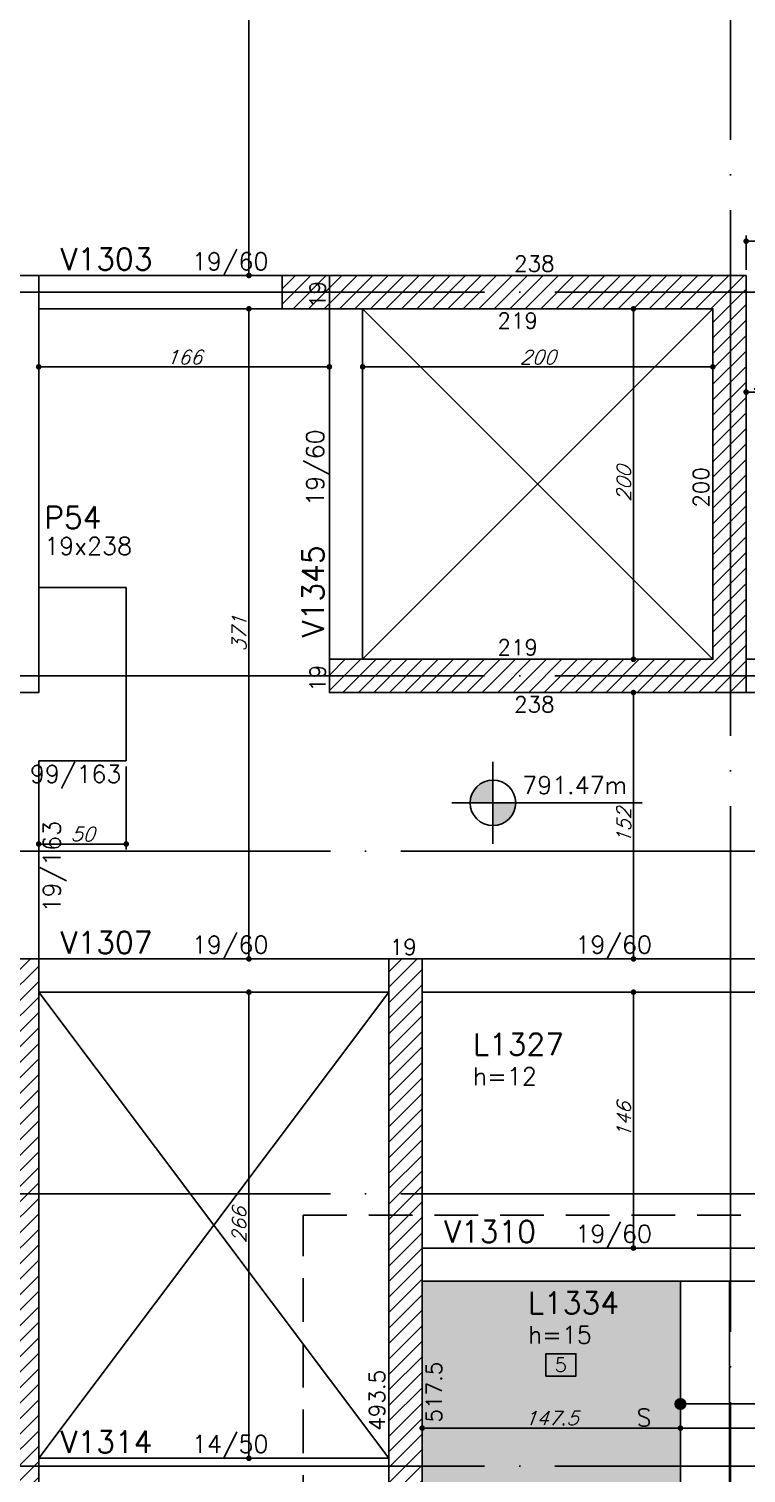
# Model space of a CAD drawing. Extents: x -5051 to 5519, y -2218 to 2282.
# Drawn here: x -206 to 204, y 200 to 1024 of the extents above; entities that cross this region are included whole.
import ezdxf
from ezdxf.enums import TextEntityAlignment as Align

# ---------------------------------------------------------------- set-up
doc = ezdxf.new("R2010")
doc.units = 0
doc.header["$LTSCALE"] = 50
doc.header["$MEASUREMENT"] = 0
doc.linetypes.add('DASHED', pattern=[0.75, 0.5, -0.25])
doc.linetypes.add('EIXO', pattern=[6.8, 6, -0.4, 0, -0.4])
doc.layers.get('0').update_dxf_attribs({"linetype": 'CONTINUOUS'})
doc.layers.get('DEFPOINTS').update_dxf_attribs({"linetype": 'CONTINUOUS'})
for name, color, linetype in [('F-AUX', 2, 'CONTINUOUS'), ('F-AUX-RED', 1, 'CONTINUOUS'), ('F-COTAS', 106, 'CONTINUOUS'), ('F-COTAS-FUROS', 50, 'CONTINUOUS'), ('F-EIXO', 12, 'EIXO'), ('F-ESCADAS', 2, 'CONTINUOUS'), ('F-LAJES-DIM', 2, 'CONTINUOUS'), ('F-LAJES-NOME', 4, 'CONTINUOUS'), ('F-NÍVEL-PLANTA', 2, 'CONTINUOUS'), ('F-PILARES-DIM', 172, 'CONTINUOUS'), ('F-PILARES-HACH', 174, 'CONTINUOUS'), ('F-PILARES-M', 170, 'CONTINUOUS'), ('F-PILARES-NOME', 170, 'CONTINUOUS'), ('F-PILARES-S', 170, 'CONTINUOUS'), ('F-PILARES-V', 170, 'CONTINUOUS'), ('F-TEXTO', 6, 'CONTINUOUS'), ('F-TEXTO ESCADA', 2, 'CONTINUOUS'), ('F-TEXTO-YELLOW', 2, 'CONTINUOUS'), ('F-VIGAS', 3, 'CONTINUOUS'), ('F-VIGAS-DIM', 2, 'CONTINUOUS'), ('F-VIGAS-NOME', 4, 'CONTINUOUS'), ('F-VÃO', 1, 'CONTINUOUS')]:
    doc.layers.add(name, color=color, linetype=linetype)
doc.layers.add('F-DESNIVEL-2', color=7, linetype='CONTINUOUS', true_color=0xffd1e8)
doc.styles.add('5385-ARQ-PB-BAS-PLA-TER-TORRE-A-106-TXT$0$R60-75', font='simplex.shx', dxfattribs={"height": 0.1125})
doc.styles.add('CP-TEXT-INCL', font='simplex.shx', dxfattribs={"oblique": 20})
doc.styles.add('MCP', font='simplex.shx')
doc.styles.add('ROMANS', font='simplex.shx')
doc.dimstyles.new('CP-COTAS-50', dxfattribs={"dimscale": 0.64, "dimtxt": 12.5, "dimasz": 5, "dimexe": 5, "dimexo": 5, "dimgap": 2.5, "dimtad": 1, "dimdec": 1, "dimdsep": 46, "dimtxsty": 'CP-TEXT-INCL', "dimblk1": 'DOT', "dimblk2": 'DOT', "dimsah": 1, "dimcen": 9, "dimclrd": 256, "dimclre": 256, "dimclrt": 256, "dimadec": 0, "dimazin": 0, "dimtfac": 1, "dimtdec": 1, "dimtmove": 2, "dimatfit": 3, "dimldrblk": 'DOT', "dimfxl": 5, "dimtolj": 1, "dimarcsym": 0})

# ---------------------------------------------------------------- blocks, each defined once
blk = doc.blocks.new('*U3')
at = {"layer": 'F-EIXO'}
blk.add_line((0, 0), (7197, 0), dxfattribs=at)
at = {"layer": 'F-TEXTO', "style": 'ROMANS'}
blk.add_attdef('EIXO', text='', height=17.5, dxfattribs=at).set_placement((-28.2072, 0), align=Align.MIDDLE_CENTER)
blk = doc.blocks.new('*U4')
at = {"layer": 'F-EIXO'}
blk.add_line((0, 0), (7285, 0), dxfattribs=at)
at = {"layer": 'F-TEXTO', "style": 'ROMANS'}
blk.add_attdef('EIXO', text='', height=17.5, dxfattribs=at).set_placement((-28.2072, 0), align=Align.MIDDLE_CENTER)
blk = doc.blocks.new('*U215')
at = {"layer": 'F-EIXO'}
blk.add_line((0, 0), (0, -2395.78), dxfattribs=at)
at = {"layer": 'F-TEXTO', "style": 'ROMANS'}
blk.add_attdef('EIXO', text='', height=17.5, rotation=360, dxfattribs=at).set_placement((0, 28.21), align=Align.MIDDLE_CENTER)
blk = doc.blocks.new('Nível - Planta')
at = {"layer": 'F-NÍVEL-PLANTA'}
h = blk.add_hatch(color=71, dxfattribs=at)
h.paths.add_polyline_path([(0, 0), (0, 0.26, 0.414214), (-0.26, 0)])
h.paths.add_polyline_path([(0.26, 0), (0, 0), (0, -0.26, 0.414214)])
for p, q in [((0, -0.469), (0, 0.469)), ((-0.469, 0), (1.704, 0))]:
    blk.add_line(p, q, dxfattribs=at)
blk.add_circle((0, 0), 0.26, dxfattribs=at)
at = {"layer": 'F-TEXTO', "color": 3, "style": 'MCP'}
blk.add_attdef('NÍVEL', (0.333, 0.102), '', height=0.2, dxfattribs=at)
blk = doc.blocks.new('_DOT')
at = {"color": 0, "linetype": 'ByBlock'}
blk.add_line((-0.5, 0), (-1, 0), dxfattribs=at)
at = {"color": 0, "linetype": 'ByBlock', "const_width": 0.5}
blk.add_lwpolyline([(-0.25, 0, 1), (0.25, 0, 1)], format="xyb", close=True, dxfattribs=at)
blk = doc.blocks.new('*D67')
at = {"layer": 'DEFPOINTS', "color": 0, "linetype": 'Continuous', "transparency": 16777216}
for p in [(139.67, 474.5), (139.67, 474.5), (139.67, 328.5)]:
    blk.add_point(p, dxfattribs=at)
at = {"layer": 'F-COTAS', "linetype": 'Continuous', "lineweight": -2, "transparency": 16777216}
blk.add_line((139.67, 331.7), (139.67, 471.3), dxfattribs=at)
at = {"layer": 'F-COTAS', "linetype": 'Continuous', "lineweight": -2, "transparency": 16777216, "xscale": 3.2, "yscale": 3.2, "zscale": 3.2}
for p, rotation in [((139.67, 474.5), 90), ((139.67, 328.5), 270)]:
    blk.add_blockref('_DOT', p, dxfattribs=dict(at, rotation=rotation))
at = {"layer": 'F-COTAS', "linetype": 'Continuous', "transparency": 16777216, "insert": (134.07, 401.5), "char_height": 8, "attachment_point": 5, "rotation": 90, "style": 'CP-TEXT-INCL'}
blk.add_mtext('\\A1;146', dxfattribs=at)
blk = doc.blocks.new('*D68')
at = {"layer": 'DEFPOINTS', "color": 0, "linetype": 'Continuous', "transparency": 16777216}
for p in [(139.67, 645.5), (139.67, 645.5), (139.67, 493.5)]:
    blk.add_point(p, dxfattribs=at)
at = {"layer": 'F-COTAS', "linetype": 'Continuous', "lineweight": -2, "transparency": 16777216}
blk.add_line((139.67, 496.7), (139.67, 642.3), dxfattribs=at)
at = {"layer": 'F-COTAS', "linetype": 'Continuous', "lineweight": -2, "transparency": 16777216, "xscale": 3.2, "yscale": 3.2, "zscale": 3.2}
for p, rotation in [((139.67, 645.5), 90), ((139.67, 493.5), 270)]:
    blk.add_blockref('_DOT', p, dxfattribs=dict(at, rotation=rotation))
at = {"layer": 'F-COTAS', "linetype": 'Continuous', "transparency": 16777216, "insert": (134.07, 569.5), "char_height": 8, "attachment_point": 5, "rotation": 90, "style": 'CP-TEXT-INCL'}
blk.add_mtext('\\A1;152', dxfattribs=at)
blk = doc.blocks.new('*D69')
at = {"layer": 'DEFPOINTS', "color": 0, "linetype": 'Continuous', "transparency": 16777216}
for p in [(139.67, 864.5), (139.67, 864.5), (139.67, 664.5)]:
    blk.add_point(p, dxfattribs=at)
at = {"layer": 'F-COTAS', "linetype": 'Continuous', "lineweight": -2, "transparency": 16777216}
blk.add_line((139.67, 667.7), (139.67, 861.3), dxfattribs=at)
at = {"layer": 'F-COTAS', "linetype": 'Continuous', "lineweight": -2, "transparency": 16777216, "xscale": 3.2, "yscale": 3.2, "zscale": 3.2}
for p, rotation in [((139.67, 864.5), 90), ((139.67, 664.5), 270)]:
    blk.add_blockref('_DOT', p, dxfattribs=dict(at, rotation=rotation))
at = {"layer": 'F-COTAS', "linetype": 'Continuous', "transparency": 16777216, "insert": (134.07, 764.5), "char_height": 8, "attachment_point": 5, "rotation": 90, "style": 'CP-TEXT-INCL'}
blk.add_mtext('\\A1;200', dxfattribs=at)
blk = doc.blocks.new('*D72')
at = {"layer": 'DEFPOINTS', "color": 0, "linetype": 'Continuous', "transparency": 16777216}
for p in [(-79.96, 474.5), (-79.96, 474.5), (-79.96, 208.5)]:
    blk.add_point(p, dxfattribs=at)
at = {"layer": 'F-COTAS', "linetype": 'Continuous', "lineweight": -2, "transparency": 16777216}
blk.add_line((-79.96, 211.7), (-79.96, 471.3), dxfattribs=at)
at = {"layer": 'F-COTAS', "linetype": 'Continuous', "lineweight": -2, "transparency": 16777216, "xscale": 3.2, "yscale": 3.2, "zscale": 3.2}
for p, rotation in [((-79.96, 474.5), 90), ((-79.96, 208.5), 270)]:
    blk.add_blockref('_DOT', p, dxfattribs=dict(at, rotation=rotation))
at = {"layer": 'F-COTAS', "linetype": 'Continuous', "transparency": 16777216, "insert": (-85.56, 341.5), "char_height": 8, "attachment_point": 5, "rotation": 90, "style": 'CP-TEXT-INCL'}
blk.add_mtext('\\A1;266', dxfattribs=at)
blk = doc.blocks.new('*D73')
at = {"layer": 'DEFPOINTS', "color": 0, "linetype": 'Continuous', "transparency": 16777216}
for p in [(-79.96, 864.5), (-79.96, 864.5), (-79.96, 493.5)]:
    blk.add_point(p, dxfattribs=at)
at = {"layer": 'F-COTAS', "linetype": 'Continuous', "lineweight": -2, "transparency": 16777216}
blk.add_line((-79.96, 496.7), (-79.96, 861.3), dxfattribs=at)
at = {"layer": 'F-COTAS', "linetype": 'Continuous', "lineweight": -2, "transparency": 16777216, "xscale": 3.2, "yscale": 3.2, "zscale": 3.2}
for p, rotation in [((-79.96, 864.5), 90), ((-79.96, 493.5), 270)]:
    blk.add_blockref('_DOT', p, dxfattribs=dict(at, rotation=rotation))
at = {"layer": 'F-COTAS', "linetype": 'Continuous', "transparency": 16777216, "insert": (-85.56, 679), "char_height": 8, "attachment_point": 5, "rotation": 90, "style": 'CP-TEXT-INCL'}
blk.add_mtext('\\A1;371', dxfattribs=at)
blk = doc.blocks.new('*D74')
at = {"layer": 'DEFPOINTS', "color": 0, "linetype": 'Continuous', "transparency": 16777216}
for p in [(-79.96, 1294.5), (-79.96, 1294.5), (-79.96, 883.5)]:
    blk.add_point(p, dxfattribs=at)
at = {"layer": 'F-COTAS', "linetype": 'Continuous', "lineweight": -2, "transparency": 16777216}
blk.add_line((-79.96, 886.7), (-79.96, 1291.3), dxfattribs=at)
at = {"layer": 'F-COTAS', "linetype": 'Continuous', "lineweight": -2, "transparency": 16777216, "xscale": 3.2, "yscale": 3.2, "zscale": 3.2}
for p, rotation in [((-79.96, 1294.5), 90), ((-79.96, 883.5), 270)]:
    blk.add_blockref('_DOT', p, dxfattribs=dict(at, rotation=rotation))
at = {"layer": 'F-COTAS', "linetype": 'Continuous', "transparency": 16777216, "insert": (-85.56, 1089), "char_height": 8, "attachment_point": 5, "rotation": 90, "style": 'CP-TEXT-INCL'}
blk.add_mtext('\\A1;411', dxfattribs=at)
blk = doc.blocks.new('*D161')
at = {"layer": 'DEFPOINTS', "color": 0, "linetype": 'Continuous', "transparency": 16777216}
for p in [(-200, 831.38), (-34, 831.38), (-34, 831.38)]:
    blk.add_point(p, dxfattribs=at)
at = {"layer": 'F-COTAS', "linetype": 'Continuous', "lineweight": -2, "transparency": 16777216}
blk.add_line((-196.8, 831.38), (-37.2, 831.38), dxfattribs=at)
at = {"layer": 'F-COTAS', "linetype": 'Continuous', "lineweight": -2, "transparency": 16777216, "xscale": 3.2, "yscale": 3.2, "zscale": 3.2, "rotation": 180}
blk.add_blockref('_DOT', (-200, 831.38), dxfattribs=at)
at = {"layer": 'F-COTAS', "linetype": 'Continuous', "lineweight": -2, "transparency": 16777216, "xscale": 3.2, "yscale": 3.2, "zscale": 3.2}
blk.add_blockref('_DOT', (-34, 831.38), dxfattribs=at)
at = {"layer": 'F-COTAS', "linetype": 'Continuous', "transparency": 16777216, "insert": (-117, 836.98), "char_height": 8, "attachment_point": 5, "style": 'CP-TEXT-INCL'}
blk.add_mtext('\\A1;166', dxfattribs=at)
blk = doc.blocks.new('*D162')
at = {"layer": 'DEFPOINTS', "color": 0, "linetype": 'Continuous', "transparency": 16777216}
for p in [(-15, 831.38), (185, 831.38), (185, 831.38)]:
    blk.add_point(p, dxfattribs=at)
at = {"layer": 'F-COTAS', "linetype": 'Continuous', "lineweight": -2, "transparency": 16777216}
blk.add_line((-11.8, 831.38), (181.8, 831.38), dxfattribs=at)
at = {"layer": 'F-COTAS', "linetype": 'Continuous', "lineweight": -2, "transparency": 16777216, "xscale": 3.2, "yscale": 3.2, "zscale": 3.2, "rotation": 180}
blk.add_blockref('_DOT', (-15, 831.38), dxfattribs=at)
at = {"layer": 'F-COTAS', "linetype": 'Continuous', "lineweight": -2, "transparency": 16777216, "xscale": 3.2, "yscale": 3.2, "zscale": 3.2}
blk.add_blockref('_DOT', (185, 831.38), dxfattribs=at)
at = {"layer": 'F-COTAS', "linetype": 'Continuous', "transparency": 16777216, "insert": (85, 836.98), "char_height": 8, "attachment_point": 5, "style": 'CP-TEXT-INCL'}
blk.add_mtext('\\A1;200', dxfattribs=at)
blk = doc.blocks.new('*D269')
at = {"layer": 'DEFPOINTS', "color": 0, "linetype": 'Continuous', "transparency": 16777216}
for p in [(-150, 606.5), (-200, 589.23), (-150, 559.07)]:
    blk.add_point(p, dxfattribs=at)
at = {"layer": 'F-COTAS', "linetype": 'Continuous', "lineweight": -2, "transparency": 16777216}
for p, q in [((-150, 603.3), (-150, 555.87)), ((-200, 586.03), (-200, 555.87)), ((-196.8, 559.07), (-153.2, 559.07))]:
    blk.add_line(p, q, dxfattribs=at)
at = {"layer": 'F-COTAS', "linetype": 'Continuous', "lineweight": -2, "transparency": 16777216, "xscale": 3.2, "yscale": 3.2, "zscale": 3.2, "rotation": 180}
blk.add_blockref('_DOT', (-200, 559.07), dxfattribs=at)
at = {"layer": 'F-COTAS', "linetype": 'Continuous', "lineweight": -2, "transparency": 16777216, "xscale": 3.2, "yscale": 3.2, "zscale": 3.2}
blk.add_blockref('_DOT', (-150, 559.07), dxfattribs=at)
at = {"layer": 'F-COTAS', "linetype": 'Continuous', "transparency": 16777216, "insert": (-175, 564.67), "char_height": 8, "attachment_point": 5, "style": 'CP-TEXT-INCL'}
blk.add_mtext('\\A1;50', dxfattribs=at)
blk = doc.blocks.new('*D317')
at = {"layer": 'DEFPOINTS', "color": 0, "linetype": 'Continuous', "transparency": 16777216}
for p in [(225, 816.98), (204, 803.1), (225, 806.16)]:
    blk.add_point(p, dxfattribs=at)
at = {"layer": 'F-COTAS-FUROS', "linetype": 'Continuous', "lineweight": -2, "transparency": 16777216}
for p, q in [((204, 806.3), (204, 820.18)), ((207.2, 816.98), (221.8, 816.98)), ((225, 809.36), (225, 820.18))]:
    blk.add_line(p, q, dxfattribs=at)
at = {"layer": 'F-COTAS-FUROS', "linetype": 'Continuous', "lineweight": -2, "transparency": 16777216, "xscale": 3.2, "yscale": 3.2, "zscale": 3.2, "rotation": 180}
blk.add_blockref('_DOT', (204, 816.98), dxfattribs=at)
at = {"layer": 'F-COTAS-FUROS', "linetype": 'Continuous', "lineweight": -2, "transparency": 16777216, "xscale": 3.2, "yscale": 3.2, "zscale": 3.2}
blk.add_blockref('_DOT', (225, 816.98), dxfattribs=at)
at = {"layer": 'F-COTAS-FUROS', "linetype": 'Continuous', "transparency": 16777216, "insert": (214.5, 822.58), "char_height": 8, "attachment_point": 5, "style": 'CP-TEXT-INCL'}
blk.add_mtext('\\A1;21', dxfattribs=at)
blk = doc.blocks.new('*D331')
at = {"layer": 'DEFPOINTS', "color": 0, "linetype": 'Continuous', "transparency": 16777216}
for p in [(204, 903.07), (204, 883.5), (279, 864.5)]:
    blk.add_point(p, dxfattribs=at)
at = {"layer": 'F-COTAS-FUROS', "linetype": 'Continuous', "lineweight": -2, "transparency": 16777216}
for p, q in [((204, 886.7), (204, 906.27)), ((275.8, 903.07), (207.2, 903.07)), ((279, 867.7), (279, 906.27))]:
    blk.add_line(p, q, dxfattribs=at)
at = {"layer": 'F-COTAS-FUROS', "linetype": 'Continuous', "lineweight": -2, "transparency": 16777216, "xscale": 3.2, "yscale": 3.2, "zscale": 3.2, "rotation": 180}
blk.add_blockref('_DOT', (204, 903.07), dxfattribs=at)
at = {"layer": 'F-COTAS-FUROS', "linetype": 'Continuous', "lineweight": -2, "transparency": 16777216, "xscale": 3.2, "yscale": 3.2, "zscale": 3.2}
blk.add_blockref('_DOT', (279, 903.07), dxfattribs=at)
at = {"layer": 'F-COTAS-FUROS', "linetype": 'Continuous', "transparency": 16777216, "insert": (241.5, 908.67), "char_height": 8, "attachment_point": 5, "style": 'CP-TEXT-INCL'}
blk.add_mtext('\\A1;75', dxfattribs=at)
blk = doc.blocks.new('*U540')
at = {"layer": 'F-LAJES-DIM', "color": 1}
blk.add_lwpolyline([(0, 0), (21.4, 0), (21.4, 16), (0, 16)], close=True, dxfattribs=at)
at = {"layer": 'F-LAJES-DIM', "style": 'MCP'}
blk.add_attdef('DIM', text='', height=10, dxfattribs=at).set_placement((10.7, 8), align=Align.MIDDLE_CENTER)
blk = doc.blocks.new('A$C0EC531D6')
at = {"layer": 'F-AUX'}
h = blk.add_hatch(color=1, dxfattribs=at)
edge = h.paths.add_edge_path()
edge.add_arc((-429.5, 196), 3, 0, 360)
at = {"layer": 'F-DESNIVEL-2'}
h = blk.add_hatch(color=256, dxfattribs=at)
h.dxf.hatch_style = 1
h.paths.add_polyline_path([(-429.5, 0), (-577, 0), (-577, 266), (-429.5, 266)])
at = {"layer": 'F-AUX', "color": 1}
for points in [[(-429.5, 196), (-61.28, 196), (-61.28, 63), (-429, 63)], [(-133.85, 132.44), (-66.11, 148.22), (-64.78, 162.78), (-57.77, 136.22), (-56.44, 150.78), (10.81, 168.54)]]:
    blk.add_lwpolyline(points, dxfattribs=at)
blk.add_circle((-429.5, 196), 3, dxfattribs=at)
for points in [[(-59.28, 161.5), (-61.28, 149.5), (-63.28, 161.5)], [(-417, 65), (-429, 63), (-417, 61)]]:
    blk.add_solid(points, dxfattribs=at)
at = {"layer": 'F-DESNIVEL-2'}
blk.add_lwpolyline([(-429.5, 0), (-577, 0), (-577, 266), (-429.5, 266)], close=True, dxfattribs=at)
at = {"layer": 'F-ESCADAS'}
for p, q in [((-429.5, 266), (-429.5, 0)), ((-401.5, 266), (-401.5, 0)), ((-373.5, 266), (-373.5, 0)), ((-345.5, 266), (-345.5, 0)), ((-317.5, 266), (-317.5, 0)), ((-289.5, 266), (-289.5, 0)), ((-261.5, 266), (-261.5, 0)), ((-233.5, 266), (-233.5, 0)), ((-205.5, 266), (-205.5, 0)), ((-177.5, 266), (-177.5, 0)), ((-149.5, 266), (-149.5, 0)), ((-121.5, 266), (-121.5, 0)), ((-121.5, 140), (-429.5, 140)), ((-121.5, 126), (-429.5, 126))]:
    blk.add_line(p, q, dxfattribs=at)
at = {"layer": 'F-TEXTO ESCADA', "color": 1}
for points in [[(-152.02, 222.8), (-152.02, 200.22), (-209.59, 200.22), (-209.59, 222.8)], [(-152.02, 94.3), (-152.02, 71.72), (-209.59, 71.72), (-209.59, 94.3)]]:
    blk.add_lwpolyline(points, close=True, dxfattribs=at)
at = {"layer": 'F-LAJES-DIM', "linetype": 'Continuous', "xscale": 0.8, "yscale": 0.8, "zscale": 0.8}
blk.add_blockref('*U540', (-506.36, 211.89), dxfattribs=at).add_auto_attribs({'DIM': '5'})
at = {"layer": 'F-NÍVEL-PLANTA', "linetype": 'Continuous', "xscale": 50, "yscale": 50, "zscale": 50}
blk.add_blockref('Nível - Planta', (-548.98, 117.7), dxfattribs=at).add_auto_attribs({'NÍVEL': '791.52m'})
at = {"layer": 'F-TEXTO ESCADA', "style": 'ROMANS'}
for s, p in [('ESC.11', (-207, 206.66)), ('ESC.12', (-207, 78.16))]:
    blk.add_text(s, height=10, dxfattribs=at).set_placement(p)
at = {"layer": 'F-TEXTO-YELLOW', "char_height": 10, "width": 122.7592, "attachment_point": 9, "style": '5385-ARQ-PB-BAS-PLA-TER-TORRE-A-106-TXT$0$R60-75'}
for s, insert in [('S', (-446.06, 183.27)), ('D', (-435.35, 58.08))]:
    blk.add_mtext(s, dxfattribs=dict(at, insert=insert))
blk = doc.blocks.new('*D542')
at = {"layer": 'DEFPOINTS', "color": 0, "linetype": 'Continuous', "transparency": 16777216}
for p in [(166.5, 225.73), (166.5, 225.73), (474.5, 225.73)]:
    blk.add_point(p, dxfattribs=at)
at = {"layer": 'F-COTAS', "linetype": 'Continuous', "lineweight": -2, "transparency": 16777216}
blk.add_line((471.3, 225.73), (169.7, 225.73), dxfattribs=at)
at = {"layer": 'F-COTAS', "linetype": 'Continuous', "lineweight": -2, "transparency": 16777216, "xscale": 3.2, "yscale": 3.2, "zscale": 3.2, "rotation": 180}
blk.add_blockref('_DOT', (166.5, 225.73), dxfattribs=at)
at = {"layer": 'F-COTAS', "linetype": 'Continuous', "lineweight": -2, "transparency": 16777216, "xscale": 3.2, "yscale": 3.2, "zscale": 3.2}
blk.add_blockref('_DOT', (474.5, 225.73), dxfattribs=at)
at = {"layer": 'F-COTAS', "linetype": 'Continuous', "transparency": 16777216, "insert": (320.5, 231.33), "char_height": 8, "attachment_point": 5, "style": 'CP-TEXT-INCL'}
blk.add_mtext('\\A1;308', dxfattribs=at)
blk = doc.blocks.new('*D543')
at = {"layer": 'DEFPOINTS', "color": 0, "linetype": 'Continuous', "transparency": 16777216}
for p in [(19, 225.73), (19, 225.73), (166.5, 225.73)]:
    blk.add_point(p, dxfattribs=at)
at = {"layer": 'F-COTAS', "linetype": 'Continuous', "lineweight": -2, "transparency": 16777216}
blk.add_line((163.3, 225.73), (22.2, 225.73), dxfattribs=at)
at = {"layer": 'F-COTAS', "linetype": 'Continuous', "lineweight": -2, "transparency": 16777216, "xscale": 3.2, "yscale": 3.2, "zscale": 3.2, "rotation": 180}
blk.add_blockref('_DOT', (19, 225.73), dxfattribs=at)
at = {"layer": 'F-COTAS', "linetype": 'Continuous', "lineweight": -2, "transparency": 16777216, "xscale": 3.2, "yscale": 3.2, "zscale": 3.2}
blk.add_blockref('_DOT', (166.5, 225.73), dxfattribs=at)
at = {"layer": 'F-COTAS', "linetype": 'Continuous', "transparency": 16777216, "insert": (92.75, 231.33), "char_height": 8, "attachment_point": 5, "style": 'CP-TEXT-INCL'}
blk.add_mtext('\\A1;147.5', dxfattribs=at)

msp = doc.modelspace()

# ---------------------------------------------------------------- hatches: boundary and pattern name
at = {"layer": 'F-PILARES-HACH', "linetype": 'Continuous'}
h = msp.add_hatch(dxfattribs=at)
h.set_pattern_fill('ANSI31', color=256, scale=50, style=0)
h.paths.add_polyline_path([(204, 645.5), (204, 883.5), (-61, 883.5), (-61, 864.5), (185, 864.5), (185, 664.5), (-34, 664.5), (-34, 645.5)], flags=16)
h = msp.add_hatch(dxfattribs=at)
h.set_pattern_fill('ANSI31', color=256, scale=50, style=0)
h.paths.add_polyline_path([(204, 645.5), (204, 883.5), (-34, 883.5), (-34, 864.5), (185, 864.5), (185, 664.5), (-34, 664.5), (-34, 645.5)], flags=16)
h = msp.add_hatch(dxfattribs=at)
h.set_pattern_fill('ANSI31', color=256, scale=50, style=0)
h.paths.add_polyline_path([(19, -24), (19, 493.5), (0, 493.5), (0, 0), (-248.5, 0), (-248.5, -24)], flags=16)
h = msp.add_hatch(dxfattribs=at)
h.set_pattern_fill('ANSI31', color=256, scale=50, style=0)
h.paths.add_polyline_path([(19, -24), (19, 493.5), (0, 493.5), (0, 0), (-219, 0), (-219, -24)], flags=16)
h = msp.add_hatch(dxfattribs=at)
h.set_pattern_fill('ANSI31', color=256, scale=50, style=0)
h.paths.add_polyline_path([(-219, 194.5), (-200, 194.5), (-200, 493.5), (-219, 493.5)], flags=16)

# ---------------------------------------------------------------- linework, layer by layer
at = {"layer": 'F-AUX-RED', "color": 4, "linetype": 'DASHED'}
msp.add_lwpolyline([(-48.962, 347.176), (677.224, 347.176), (677.224, -51.113), (-48.962, -51.113)], close=True, dxfattribs=at)
at = {"layer": 'F-PILARES-M', "linetype": 'Continuous'}
msp.add_lwpolyline([(-219, 645.5), (-200, 645.5), (-200, 883.5), (-219, 883.5), (-219, 645.5)], dxfattribs=at)
at = {"layer": 'F-PILARES-S', "linetype": 'Continuous'}
for points in [[(204, 645.5), (204, 883.5), (-34, 883.5), (-34, 864.5), (185, 864.5), (185, 664.5), (-34, 664.5), (-34, 645.5), (204, 645.5)], [(19, -24), (19, 493.5), (0, 493.5), (0, 0), (-219, 0), (-219, -24), (19, -24)]]:
    msp.add_lwpolyline(points, dxfattribs=at)
at = {"layer": 'F-PILARES-V', "linetype": 'Continuous'}
for points in [[(204, 645.5), (204, 883.5), (-61, 883.5), (-61, 864.5), (185, 864.5), (185, 664.5), (-34, 664.5), (-34, 645.5), (204, 645.5)], [(19, -24), (19, 493.5), (0, 493.5), (0, 0), (-248.5, 0), (-248.5, -24), (19, -24)], [(-219, 194.5), (-200, 194.5), (-200, 493.5), (-219, 493.5), (-219, 194.5)]]:
    msp.add_lwpolyline(points, dxfattribs=at)
at = {"layer": 'F-VIGAS'}
for points in [[(-34, 883.5), (-200, 883.5)], [(-200, 864.5), (-34, 864.5)], [(-34, 864.5), (-34, 664.5)], [(-15, 664.5), (-15, 864.5)], [(-150, 705.5), (-200, 705.5)], [(-150, 705.5), (-150, 606.5)], [(596, 664.5), (204, 664.5)], [(204, 645.5), (596, 645.5)], [(-200, 606.5), (-150, 606.5)], [(-200, 493.5), (-200, 606.5)], [(0, 493.5), (-200, 493.5)], [(259, 493.5), (19, 493.5)], [(-200, 474.5), (0, 474.5)], [(19, 474.5), (258, 474.5)], [(258, 328.5), (19, 328.5)], [(19, 309.5), (259, 309.5)], [(0, 208.5), (-200, 208.5)]]:
    msp.add_lwpolyline(points, dxfattribs=at)
at = {"layer": 'F-VÃO'}
for p, q in [((-15, 664.5), (185, 864.5)), ((-15, 864.5), (185, 664.5)), ((-200, 208.5), (0, 474.5)), ((-200, 474.5), (0, 208.5))]:
    msp.add_line(p, q, dxfattribs=at)

# ---------------------------------------------------------------- block references
at = {"linetype": 'Continuous'}
msp.add_blockref('A$C0EC531D6', (596, 43.5), dxfattribs=at)
at = {"layer": 'F-EIXO', "linetype": 'Continuous'}
for name, p in [('*U215', (195, 1601.024)), ('*U3', (-3646.32, 874)), ('*U3', (-3646.32, 655)), ('*U4', (-3734.274, 555)), ('*U4', (-3734.274, 359.5)), ('*U3', (-3646.32, 204))]:
    msp.add_blockref(name, p, dxfattribs=at)
at = {"layer": 'F-NÍVEL-PLANTA', "linetype": 'Continuous', "xscale": 50, "yscale": 50, "zscale": 50}
msp.add_blockref('Nível - Planta', (59.403, 582.539), dxfattribs=at).add_auto_attribs({'NÍVEL': '791.47m'})

# ---------------------------------------------------------------- texts
at = {"layer": 'F-LAJES-DIM', "linetype": 'Continuous', "style": 'MCP'}
for s, p in [('h=12', (48.019, 421.484)), ('h=15', (79.465, 273.949))]:
    msp.add_text(s, height=10, dxfattribs=at).set_placement(p)
at = {"layer": 'F-LAJES-NOME', "linetype": 'Continuous', "style": 'MCP'}
for s, p in [('L1327', (48.019, 438.484)), ('L1334', (79.465, 290.949))]:
    msp.add_text(s, height=12.5, dxfattribs=at).set_placement(p)
at = {"layer": 'F-PILARES-DIM', "linetype": 'Continuous', "style": 'MCP'}
for s, height, p in [('238', 9, (71.5, 885.75)), ('219', 9, (62, 853.25)), ('19x238', 10, (-196.814, 724.162)), ('219', 9, (62, 666.75)), ('238', 9, (71.5, 634.25)), ('19', 9, (0.5, 495.75))]:
    msp.add_text(s, height=height, dxfattribs=at).set_placement(p)
for s, p in [('19', (-36.25, 865)), ('200', (182.75, 751)), ('19', (-36.25, 646)), ('493.5', (-2.25, 224.25)), ('517.5', (30.25, 228.925))]:
    msp.add_text(s, height=9, rotation=90, dxfattribs=at).set_placement(p)
at = {"layer": 'F-PILARES-NOME', "linetype": 'Continuous', "style": 'MCP'}
msp.add_text('P54', height=12.5, dxfattribs=at).set_placement((-196.814, 739.162))
at = {"layer": 'F-VIGAS-DIM', "linetype": 'Continuous', "style": 'MCP'}
for s, p in [('19/60', (-112.5, 886.625)), ('99/163', (-205, 594)), ('19/60', (-112.5, 496.625)), ('19/60', (106.5, 496.625)), ('19/60', (106.5, 331.625)), ('14/50', (-112.5, 211.625))]:
    msp.add_text(s, height=10, dxfattribs=at).set_placement(p)
for s, p in [('19/60', (-37.125, 752)), ('19/163', (-187.5, 520))]:
    msp.add_text(s, height=10, rotation=90, dxfattribs=at).set_placement(p)
at = {"layer": 'F-VIGAS-NOME', "linetype": 'Continuous', "style": 'MCP'}
for s, p in [('V1303', (-187.5, 886.625)), ('V1307', (-187.5, 496.625)), ('V1310', (31.5, 331.625)), ('V1314', (-187.5, 211.625))]:
    msp.add_text(s, height=12.5, dxfattribs=at).set_placement(p)
msp.add_text('V1345', height=12.5, rotation=90, dxfattribs=at).set_placement((-37.125, 677))

# ---------------------------------------------------------------- dimensions: what is measured, and where the dimension line sits
at = {"layer": 'F-COTAS', "linetype": 'Continuous'}
for base, p1, p2, angle, picture, middle in [((-79.958, 1294.5), (-79.958, 883.5), (-79.958, 1294.5), 270, '*D74', (-85.558, 1089)), ((-79.958, 864.5), (-79.958, 493.5), (-79.958, 864.5), 270, '*D73', (-85.558, 679)), ((139.669, 864.5), (139.669, 664.5), (139.669, 864.5), 270, '*D69', (134.069, 764.5)), ((-34, 831.379), (-200, 831.379), (-34, 831.379), 180, '*D161', (-117, 836.979)), ((185, 831.379), (-15, 831.379), (185, 831.379), 180, '*D162', (85, 836.979)), ((139.669, 645.5), (139.669, 493.5), (139.669, 645.5), 270, '*D68', (134.069, 569.5)), ((-79.958, 474.5), (-79.958, 208.5), (-79.958, 474.5), 270, '*D72', (-85.558, 341.5)), ((139.669, 474.5), (139.669, 328.5), (139.669, 474.5), 270, '*D67', (134.069, 401.5))]:
    dim = msp.add_linear_dim(base=base, p1=p1, p2=p2, angle=angle, dimstyle='CP-COTAS-50', dxfattribs=at)
    dim.commit()
    dim.dimension.update_dxf_attribs({"geometry": picture, "text_midpoint": middle})
dim = msp.add_linear_dim(base=(-150, 559.071), p1=(-200, 589.226), p2=(-150, 606.5), dimstyle='CP-COTAS-50', override={"dimfxl": 7.5}, dxfattribs=at)
dim.commit()
dim.dimension.update_dxf_attribs({"geometry": '*D269', "text_midpoint": (-175, 564.671)})
for base, p1, p2, picture, middle in [((19, 225.725), (166.5, 225.725), (19, 225.725), '*D543', (92.75, 231.325)), ((166.5, 225.725), (474.5, 225.725), (166.5, 225.725), '*D542', (320.5, 231.325))]:
    dim = msp.add_linear_dim(base=base, p1=p1, p2=p2, dimstyle='CP-COTAS-50', dxfattribs=at)
    dim.commit()
    dim.dimension.update_dxf_attribs({"geometry": picture, "text_midpoint": middle})
at = {"layer": 'F-COTAS-FUROS', "linetype": 'Continuous'}
for base, p1, p2, picture, middle in [((204, 903.065), (279, 864.5), (204, 883.5), '*D331', (241.5, 908.665)), ((225, 816.976), (204, 803.096), (225, 806.158), '*D317', (214.5, 822.576))]:
    dim = msp.add_linear_dim(base=base, p1=p1, p2=p2, dimstyle='CP-COTAS-50', override={"dimfxl": 7.5}, dxfattribs=at)
    dim.commit()
    dim.dimension.update_dxf_attribs({"geometry": picture, "text_midpoint": middle})

doc.saveas('drawing.dxf')
